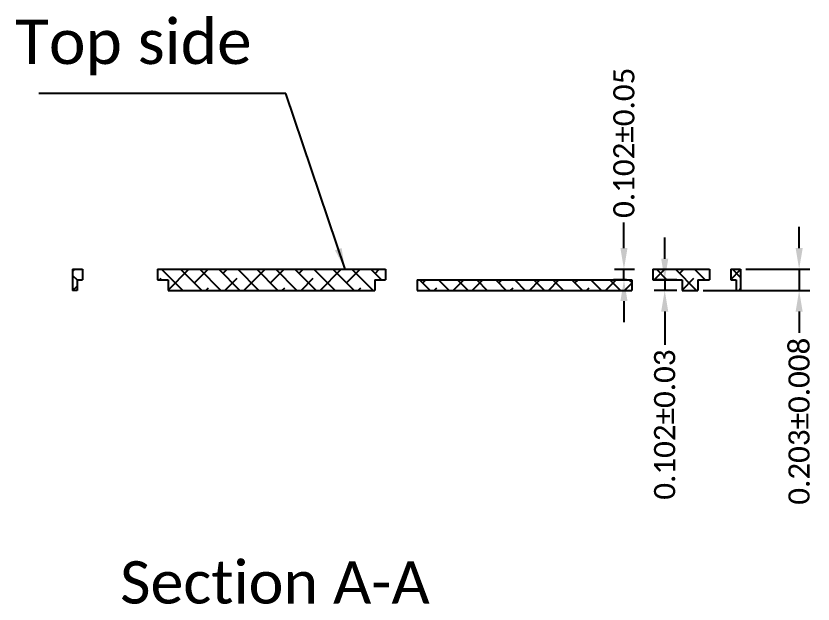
# Model space of a CAD drawing. Extents: x -4.2 to 13.4, y -4.2 to 26.3.
# Drawn here: x 4.037 to 7.799, y -3.954 to -1.177 of the extents above; entities that cross this region are included whole.
import ezdxf

# ---------------------------------------------------------------- set-up
doc = ezdxf.new("R2010")
doc.units = 0
doc.layers.add('DIMEN', color=5, linetype='Continuous')
doc.layers.add('TEXT', color=7, linetype='Continuous')
doc.styles.get("Standard").update_dxf_attribs({"font": 'calibri.ttf'})
doc.dimstyles.new('副本 1 4', dxfattribs={"dimscale": 0.04, "dimtxt": 2.5, "dimasz": 2.5, "dimexe": 1.25, "dimexo": 0.625, "dimtad": 0, "dimdec": 3, "dimlfac": 2, "dimzin": 1, "dimtxsty": 'Standard', "dimcen": 2.5, "dimadec": 0, "dimazin": 0, "dimtfac": 1, "dimtdec": 3, "dimtmove": 0, "dimatfit": 3, "dimfxl": 1, "dimarcsym": 0})

# ---------------------------------------------------------------- blocks, each defined once
blk = doc.blocks.new('*D436')
at = {"layer": 'Defpoints', "color": 0, "linetype": 'ByBlock', "transparency": 16777216}
for p in [(635.5623, 997.418), (635.361, 997.318), (635.8388, 997.318)]:
    blk.add_point(p, dxfattribs=at)
at = {"layer": 'DIMEN', "color": 0, "linetype": 'ByBlock', "lineweight": -2, "transparency": 16777216}
for p, q in [((635.8388, 997.518), (635.8388, 997.618)), ((635.5873, 997.418), (635.8888, 997.418)), ((635.8388, 997.418), (635.8388, 997.318)), ((635.386, 997.318), (635.8888, 997.318)), ((635.8388, 997.218), (635.8388, 997.118))]:
    blk.add_line(p, q, dxfattribs=at)
at = {"layer": 'DIMEN', "color": 0, "linetype": 'ByBlock', "transparency": 16777216}
for points in [[(635.8222, 997.518), (635.8555, 997.518), (635.8388, 997.418)], [(635.8222, 997.218), (635.8555, 997.218), (635.8388, 997.318)]]:
    blk.add_solid(points, dxfattribs=at)
at = {"layer": 'DIMEN', "color": 0, "linetype": 'ByBlock', "transparency": 16777216, "insert": (635.8388, 996.7006), "char_height": 0.1, "attachment_point": 5, "rotation": 90}
blk.add_mtext('0.203%%p0.008', dxfattribs=at)
blk = doc.blocks.new('*D437')
at = {"layer": 'Defpoints', "color": 0, "linetype": 'ByBlock', "transparency": 16777216}
for p in [(634.9423, 997.418), (635.012, 997.368), (635.0485, 997.368)]:
    blk.add_point(p, dxfattribs=at)
at = {"layer": 'DIMEN', "color": 0, "linetype": 'ByBlock', "lineweight": -2, "transparency": 16777216}
for p, q in [((635.012, 997.518), (635.012, 997.6391)), ((634.9673, 997.418), (635.062, 997.418)), ((635.012, 997.368), (635.012, 997.418)), ((635.0235, 997.368), (634.962, 997.368)), ((635.012, 997.268), (635.012, 997.168))]:
    blk.add_line(p, q, dxfattribs=at)
at = {"layer": 'DIMEN', "color": 0, "linetype": 'ByBlock', "transparency": 16777216}
for points in [[(634.9954, 997.518), (635.0287, 997.518), (635.012, 997.418)], [(634.9954, 997.268), (635.0287, 997.268), (635.012, 997.368)]]:
    blk.add_solid(points, dxfattribs=at)
at = {"layer": 'DIMEN', "color": 0, "linetype": 'ByBlock', "transparency": 16777216, "insert": (635.012, 998.0152), "char_height": 0.1, "attachment_point": 5, "rotation": 90}
blk.add_mtext('0.102%%p0.05', dxfattribs=at)
blk = doc.blocks.new('*D438')
at = {"layer": 'Defpoints', "color": 0, "linetype": 'ByBlock', "transparency": 16777216}
for p in [(635.2044, 997.368), (635.286, 997.368), (635.286, 997.318)]:
    blk.add_point(p, dxfattribs=at)
at = {"layer": 'DIMEN', "color": 0, "linetype": 'ByBlock', "lineweight": -2, "transparency": 16777216}
for p, q in [((635.2044, 997.468), (635.2044, 997.568)), ((635.261, 997.368), (635.1544, 997.368)), ((635.2044, 997.368), (635.2044, 997.318)), ((635.261, 997.318), (635.1544, 997.318)), ((635.2044, 997.218), (635.2044, 997.0606))]:
    blk.add_line(p, q, dxfattribs=at)
at = {"layer": 'DIMEN', "color": 0, "linetype": 'ByBlock', "transparency": 16777216}
for points in [[(635.1877, 997.468), (635.2211, 997.468), (635.2044, 997.368)], [(635.1877, 997.218), (635.2211, 997.218), (635.2044, 997.318)]]:
    blk.add_solid(points, dxfattribs=at)
at = {"layer": 'DIMEN', "color": 0, "linetype": 'ByBlock', "transparency": 16777216, "insert": (635.2044, 996.6847), "char_height": 0.1, "attachment_point": 5, "rotation": 90}
blk.add_mtext('0.102%%p0.03', dxfattribs=at)

msp = doc.modelspace()

# ---------------------------------------------------------------- hatches: boundary and pattern name
at = {"linetype": 'ByBlock'}
h = msp.add_hatch(dxfattribs=at)
h.set_pattern_fill('ANSI38', scale=0.02, angle=360, style=0)
h.set_pattern_definition([(135, (-1035.93248, -600.702304), (0.0449012806, 0.0449012806), []), (45, (-1035.93248, -600.702304), (0.1347038418, 0.0449012806), [0.15875, -0.09525])])
h.paths.add_polyline_path([(4.32577, -2.42296), (4.32577, -2.47296), (4.30452, -2.47296), (4.30452, -2.37296), (4.35077, -2.37296), (4.35077, -2.42296)])
h.paths.add_polyline_path([(7.18077, -2.47296), (7.18077, -2.42296), (7.04327, -2.42296), (7.04327, -2.37296), (7.31077, -2.37296), (7.31077, -2.42296), (7.25577, -2.42296), (7.25577, -2.47296)])
h.paths.add_polyline_path([(7.43577, -2.47296), (7.43577, -2.42296), (7.41077, -2.42296), (7.41077, -2.37296), (7.45702, -2.37296), (7.45702, -2.47296)])
h.paths.add_polyline_path([(5.78077, -2.42296), (5.78077, -2.37296), (4.70577, -2.37296), (4.70577, -2.42296), (4.75577, -2.42296), (4.75577, -2.47296), (5.73077, -2.47296), (5.73077, -2.42296)])
h.paths.add_polyline_path([(6.94327, -2.42296), (5.93077, -2.42296), (5.93077, -2.47296), (6.94327, -2.47296)])

# ---------------------------------------------------------------- linework, layer by layer
for p, q in [((4.30452, -2.37296), (4.30452, -2.47296)), ((4.30452, -2.37296), (4.35077, -2.37296)), ((4.35077, -2.37296), (4.35077, -2.42296)), ((4.70577, -2.37296), (4.70577, -2.42296)), ((4.70577, -2.37296), (5.78077, -2.37296)), ((7.04327, -2.37296), (7.31077, -2.37296)), ((7.04327, -2.37296), (7.04327, -2.42296)), ((7.31077, -2.37296), (7.31077, -2.42296)), ((7.41077, -2.37296), (7.45702, -2.37296)), ((7.41077, -2.37296), (7.41077, -2.42296)), ((7.45702, -2.37296), (7.45702, -2.47296)), ((4.32577, -2.42296), (4.35077, -2.42296)), ((4.70577, -2.42296), (4.75577, -2.42296)), ((4.75577, -2.42296), (4.75577, -2.47296)), ((5.73077, -2.42296), (5.73077, -2.47296)), ((5.73077, -2.42296), (5.78077, -2.42296)), ((5.93077, -2.42296), (5.93077, -2.47296)), ((5.93077, -2.42296), (6.94327, -2.42296)), ((6.94327, -2.42296), (6.94327, -2.47296)), ((7.04327, -2.42296), (7.18077, -2.42296)), ((7.18077, -2.42296), (7.18077, -2.47296)), ((7.25577, -2.42296), (7.25577, -2.47296)), ((7.25577, -2.42296), (7.31077, -2.42296)), ((7.41077, -2.42296), (7.43577, -2.42296)), ((4.75577, -2.47296), (5.73077, -2.47296)), ((5.93077, -2.47296), (6.94327, -2.47296)), ((7.18077, -2.47296), (7.25577, -2.47296)), ((7.18077, -2.47296), (7.25577, -2.47296)), ((7.18077, -2.47296), (7.25577, -2.47296))]:
    msp.add_line(p, q, dxfattribs=at)
at = {"color": 7, "linetype": 'ByBlock'}
for p, q in [((5.78077, -2.37296), (5.78077, -2.42296)), ((4.32577, -2.42296), (4.32577, -2.47296)), ((7.43577, -2.42296), (7.43577, -2.47296)), ((4.32577, -2.47296), (4.30452, -2.47296)), ((7.43577, -2.47296), (7.45702, -2.47296))]:
    msp.add_line(p, q, dxfattribs=at)

# ---------------------------------------------------------------- texts
at = {"layer": 'TEXT', "color": 1}
msp.add_text('Top side', height=0.21, dxfattribs=at).set_placement((4.03354, -1.40408))
at = {"layer": 'TEXT'}
msp.add_text('Section A-A', height=0.2, dxfattribs=at).set_placement((4.52922, -3.95135))

# ---------------------------------------------------------------- dimensions: what is measured, and where the dimension line sits
at = {"layer": 'DIMEN', "linetype": 'ByBlock'}
for base, p1, p2, text, picture, middle in [((6.9068, -2.42296), (6.83702, -2.37296), (6.94327, -2.42296), '0.102%%p0.05', '*D437', (6.9068, -1.77579)), ((7.09916, -2.42296), (7.18077, -2.47296), (7.18077, -2.42296), '0.102%%p0.03', '*D438', (7.09916, -3.10629))]:
    dim = msp.add_linear_dim(base=base, p1=p1, p2=p2, angle=270, text=text, dimstyle='副本 1 4', dxfattribs=at)
    dim.commit()
    dim.dimension.update_dxf_attribs({"geometry": picture, "text_midpoint": middle, "dimtype": 128, "insert": (-628.10523, -999.79094)})
dim = msp.add_linear_dim(base=(7.73361, -2.47296), p1=(7.45702, -2.37296), p2=(7.25577, -2.47296), angle=270, text='0.203%%p0.008', dimstyle='副本 1 4', dxfattribs=at)
dim.commit()
dim.dimension.update_dxf_attribs({"geometry": '*D436', "text_midpoint": (7.73361, -3.09035), "insert": (-628.10523, -999.79094)})

# ---------------------------------------------------------------- leaders
at = {"layer": 'DIMEN', "color": 1, "linetype": 'ByBlock'}
msp.add_leader([(5.5906, -2.37296), (5.31127, -1.5428), (4.14488, -1.5428)], dimstyle='副本 1 4', dxfattribs=at)

doc.saveas('drawing.dxf')
